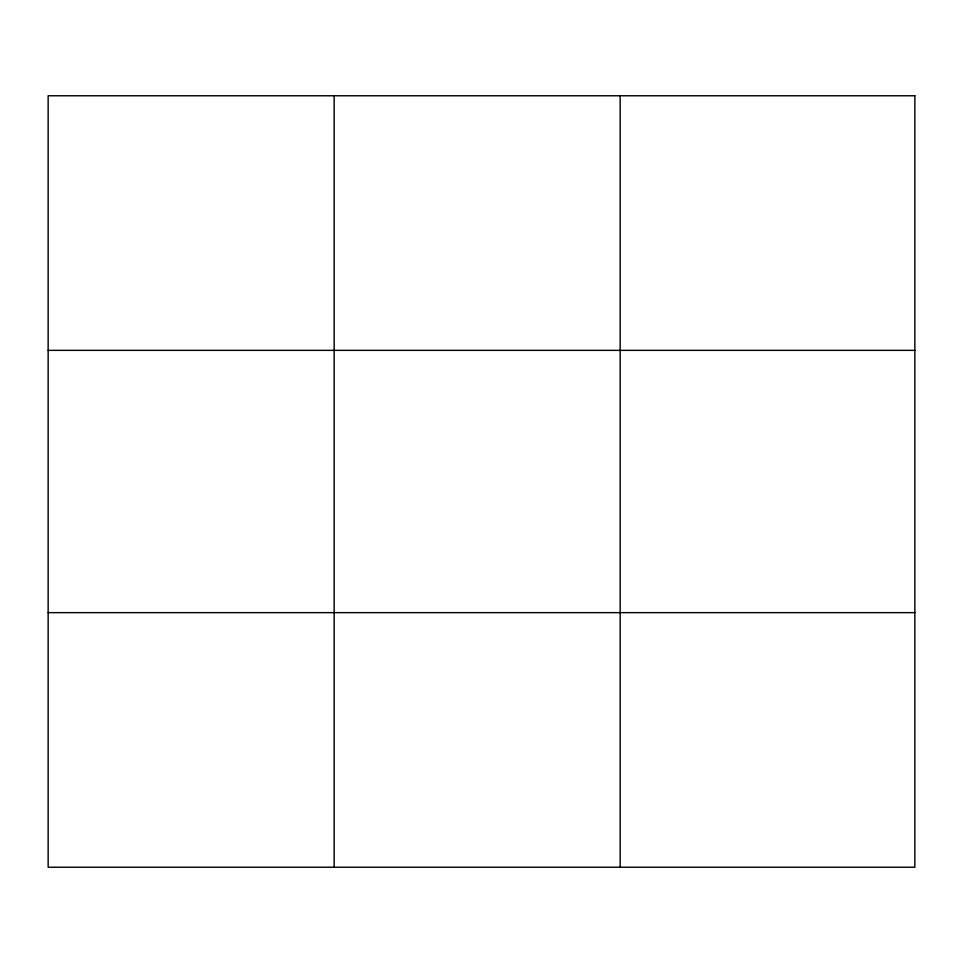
<?xml version="1.0" encoding="UTF-8"?>
<svg xmlns="http://www.w3.org/2000/svg" width="963" height="963" viewBox="0 0 963 963"><rect width="100%" height="100%" fill="white"/><g stroke="black" fill="none" stroke-linecap="round" stroke-linejoin="round"><path stroke-width="1.44" d="M334.161 95.77L334.161 867.23M620.172 95.77L620.172 867.23M48.15 350.351L914.85 350.351M48.15 612.649L914.85 612.649M914.85 95.77L914.85 867.23L48.15 867.23L48.15 95.77L914.85 95.77"/></g></svg>
